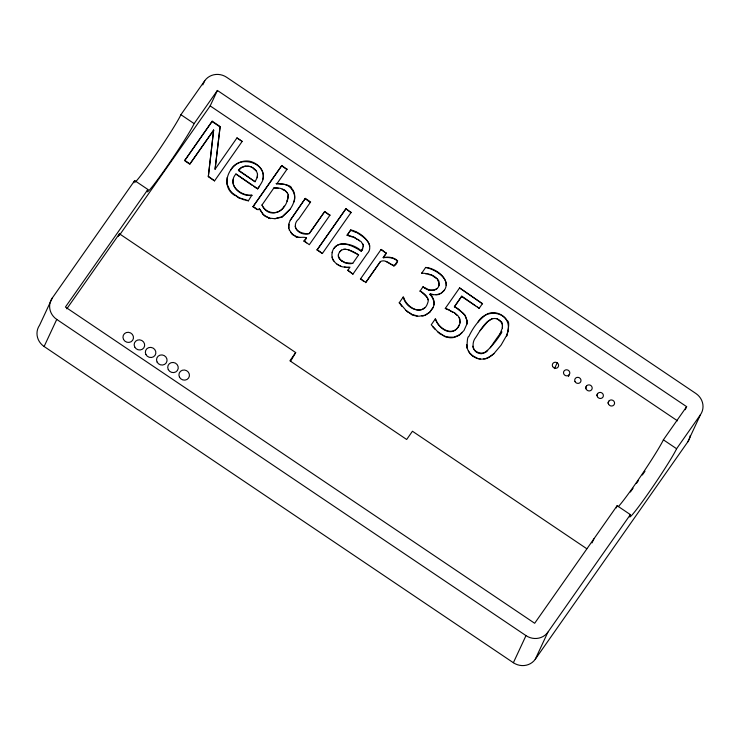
<?xml version="1.0" encoding="UTF-8"?>
<svg xmlns="http://www.w3.org/2000/svg" width="740" height="740" viewBox="0 0 740 740"><rect width="100%" height="100%" fill="white"/><g stroke="black" fill="none" stroke-linecap="round" stroke-linejoin="round"><path stroke-width="1.11" d="M466.949 321.142L466.875 324.083L467.097 320.827L465.173 315.305L458.421 308.941L454.48 306.591L463.36 313.418L465.016 315.629L467.097 320.827M424.686 307.692C417.804 314.186 406.066 305.796 403.596 297.323L403.198 297.055L403.448 297.637C406.491 309.625 423.595 315.268 427.387 303.798C430.412 298.164 424.409 293.493 420.089 290.931C422.54 293.022 427.646 296.999 428.201 299.829M293.762 202.242C296.981 195.758 291.865 184.778 282.995 184.167C263.338 183.021 291.606 182.835 291.551 188.256C297.499 194.555 293.965 204.027 289.969 209.355C274.623 223.776 283.892 215.71 289.969 209.355M352.425 237.031L347.115 235.283L350.788 229.946C362.239 232.48 375.439 245.31 367.17 253.728L352.934 274.133L347.818 270.267L352.934 274.133M459.244 317.414L460.049 322.89L459.993 319.171L458.005 315.767L454.369 312.715L445.286 308.404L449.55 309.949M441.549 292.938L444.25 290.284L441.549 292.938L437.988 294.428L434.075 294.742L430.347 293.854L429.94 294.539C432.928 296.851 434.473 302.457 434.019 304.871C434.852 300.893 432.798 296.999 430.088 294.224M496.762 318.579C498.686 320.161 502.673 322.233 502.46 325.868C501.859 331.973 503.57 322.437 501.036 321.456C489.973 310.883 479.862 331.464 475.57 337.69C471.593 342.454 471.648 352.943 480.982 353.702C491.314 353.877 516.603 308.636 490.25 347.735M208.31 176.675L213.638 130.12L208.31 176.675L214.554 180.884L242.174 141.414L236.976 137.908L215.072 169.229L220.122 126.549L212.214 121.221L184.593 160.691L212.214 121.221M220.122 126.549L215.072 169.229M334.045 248.436C340.002 239.177 353.785 246.226 361.231 251.258L361.379 250.943C352.471 242.554 332.482 239.288 331.918 254.93C331.825 260.323 336.2 264.513 340.964 266.308C342.046 267.556 353.424 266.937 348.124 267.51M257.132 177.628C260.203 167.379 243.525 161.597 238.437 170.533L255.069 181.735L257.132 177.628L257.548 174.307M234.95 195.545C217.431 185.093 231.389 157.842 249.713 161.264C257.705 162.976 265.512 170.737 262.867 179.422C263.403 181.291 253.441 194.694 259.444 186.304M246.346 200.512L248.427 200.66L239.261 197.811L232.573 193.251L229.964 190.402L227.06 184.075L227.162 177.508M466.737 344.627C467.467 356.292 466.329 335.877 468.762 336.644C472.61 328.653 477.254 321.613 485.153 315.351C492.322 309.792 502.885 313.362 507.224 320.725C512.015 321.697 503.163 346.681 508.121 331.15M507.973 331.464C512.071 311.799 486.328 307.239 478.077 321.993M230.797 170.034C238.169 154.642 266.909 161.903 262.867 179.422M252.062 195.591L251.748 195.379C239.547 196.933 226.93 184.019 235.931 173.993L257.705 188.672M248.279 200.975L251.905 195.064C242.812 196.248 230.871 188.126 233.304 179.302M324.61 211.788L329.901 215.349L324.758 211.464L309.218 233.72C297.943 236.282 290.728 225.478 298.747 218.994L310.634 201.955L305.343 198.385L290.228 220.326L289.026 223.323L288.702 228.179L288.877 224.155M439.338 284.049L438.839 285.853L438.95 281.293C435.712 275.4 428.46 273.31 422.124 273.208L421.643 273.3L422.124 273.208M288.267 196.618C284.891 207.672 290.006 195.739 287.462 193.075C284.623 188.635 278.841 187.553 273.939 187.868L261.979 205.017C268.25 218.716 283.642 213.065 287.203 200.845M421.643 273.3L425.676 267.436C436.517 268.213 451.816 280.22 444.102 290.607M362.85 248.649L361.897 250.314L363.433 245.412L361.111 241.638L353.572 237.022L347.264 234.969M467.023 323.759L463.952 330.586L459.438 334.878L453.786 337.227L447.413 337.07L444.083 335.96L437.923 331.955L431.244 324.814L435.286 318.949L435.675 319.208C439.283 329.892 454.184 337.218 459.429 324.721C453.398 338.161 439.153 329.661 435.527 319.532L435.286 318.949M502.377 327.986L499.935 334.045M332.5 251.544L332.177 252.701M433.094 307.562L429.764 312.123L424.612 315.591L429.616 312.447L433.094 307.562L434.019 304.871M459.429 324.721L460.197 322.566M685.221 409.71L686.637 406.667L217.394 90.456L194.13 123.608A42.569 2.322 -56 0 1 165.076 169.294A42.569 2.322 -56 0 1 147.907 189.486L134.689 180.579L52.198 298.146L39.562 325.249A15.966 15.068 25 0 0 44.113 346.505L513.366 662.726A15.966 15.068 25 0 0 535.251 659.275L687.802 441.854L700.438 414.752A15.966 15.068 25 0 0 695.887 393.495L226.634 77.275A15.966 15.068 25 0 0 204.749 80.725L180.912 114.7A42.569 2.322 -56 0 1 158.813 150.285A42.569 2.322 -56 0 1 135.272 182.114M44.113 346.505L56.749 319.412A15.966 15.068 25 0 1 52.198 298.146M118.243 236.384L119.445 233.794L295.686 352.564L290.469 361.444M202.806 84.887L204.749 80.725M119.427 235.265L210.179 105.913L217.394 90.456M214.554 180.884L208.458 176.361M236.976 137.908L242.174 141.414M235.931 173.993L251.878 185.167M241.675 167.471L238.437 170.533M242.424 167.444L245.273 166.121M249.167 166.204L245.125 166.435M235.949 195.887L239.113 198.126L242.48 199.088M251.119 166.861L253.173 168.026M256.354 171.023L255.032 169.497M245.523 199.957L243.349 199.698M255.069 181.735L238.585 170.209M281.82 165.529L252.96 206.765L281.82 165.529L286.963 169.414L281.672 165.853M259.361 208.643L263.375 214.767L259.361 208.643L258.066 209.781L253.108 206.451M261.979 205.017C266.243 214.452 279.868 215.442 284.234 206.072M273.939 187.868L278.518 188.386M270.553 218.615L265.642 216.515L263.523 214.443M268.528 218.05L274.901 218.698L281.542 216.848M287.462 193.075L284.66 190.18M274.901 218.698L280.571 217.486M288.119 194.759L288.119 196.942M290.228 220.326L305.343 198.385M289.34 230.353L288.85 227.855M290.617 231.99L292.004 234.044L289.488 230.029M295.149 226.246C295.38 231.269 304.011 234.682 309.366 233.396L324.758 211.464M292.152 233.729L293.891 235.551L292.633 234.543M310.31 202.519L305.195 198.709M294.807 236.042C297.295 239.446 311.679 234.293 304.001 241.157L306.647 242.942M299.663 237.494L296.647 237.022M304.001 241.157L306.434 237.577M351.204 212.288L322.344 253.524L317.053 249.954L345.913 208.726L351.056 212.602L345.913 208.726M322.344 253.524L317.201 249.639M332.103 257.048L332.611 259.425L333.823 261.035M338.402 254.588C337.403 260.129 346.755 265.105 352.74 263.357L358.613 254.884C353.036 251.267 341.445 244.589 338.402 254.588L338.421 256.956M339.725 251.804L341.464 250.046M347.115 235.283L350.788 229.946M343.545 249.241L345.867 249.214M337.033 264.199L340.964 266.308M339.614 259.185L338.568 256.641M341.963 261.239L339.762 258.861M369.778 246.013C368.936 240.093 360.602 234.867 355.589 231.898M353.572 237.022L357.152 239.251M348.337 249.741L358.613 254.884M344.526 262.598L352.74 263.357M344.414 267.085L346.255 267.492M358.234 239.409L359.52 240.842M363.026 244.107L363.442 246.818M363.886 281.514L360.51 278.823L365.791 282.384L380.425 261.535C388.593 257.594 394.133 272.45 397.657 260.832C393.957 257.141 387.788 256.493 383.19 257.696C388.13 257.159 393.791 257.409 397.51 261.146L393.893 266.298M386.252 253.33L381.118 249.445L386.252 253.33L383.19 257.696M380.425 261.535L365.643 282.699M386.234 261.646L393.763 265.789M401.829 306.397L399.304 302.605L406.047 310.449L412.337 314.611L418.785 316.257L424.76 315.268M425.676 267.436C433.871 269.147 446.701 276.131 446.239 285.474M406.047 310.449L408.156 312.483M409.063 312.743L412.189 314.925L417.564 316.415M427.794 273.809L425.565 273.809M438.986 285.529C437.303 291.958 427.128 291.606 423.151 286.565L419.941 291.255M431.401 274.929L436.249 278.37M428.599 290.034L434.065 290.062L436.822 288.739M437.257 278.758L439.061 283.457M421.902 316.045L423.659 315.851M435.879 294.909L437.988 294.428M435.305 329.513L432.549 326.488M437.923 331.955L439.93 333.907M459.586 287.916L482.424 303.724L459.586 287.916L445.286 308.404M440.8 334.129L444.083 335.96M454.332 306.915L461.788 296.176L479.196 308.33L477.346 307.082M454.369 312.715L457.135 315.471M447.413 337.07C449.374 338.272 454.36 337.958 456.691 336.349M457.459 336.173L459.438 334.878M461.936 332.843L459.29 335.192M467.19 347.754C468.67 354.932 476.671 360.214 483.72 358.965C487.521 358.697 491.832 355.108 493.848 353.702C491.249 356.125 486.578 359.335 483.72 358.965M472.851 346.2C472.971 352.582 484.173 355.7 487.743 350.464M480.121 330.651L487.512 321.798L492.248 318.589M470.363 354.007L468.401 350.88M473.369 356.495L470.511 353.683M476.782 358.336L480.334 358.956M554.482 368.622L557.202 362.804M568.394 376.54L569.301 374.597A3.191 3.015 25 0 0 566.84 369.787A3.191 3.015 25 0 0 563.834 374.07A3.191 3.015 25 0 0 569.301 374.597M585.488 388.065L586.395 386.123M596.68 395.604L597.587 393.661M607.873 403.143L608.779 401.21M513.366 662.726L526.001 635.623A15.966 15.068 25 0 0 547.887 632.182L630.369 514.615A42.569 2.322 -56 0 0 647.537 494.422A42.569 2.322 -56 0 0 676.601 448.727L700.438 414.752M535.251 659.275L547.887 632.182M592 542.91L593.896 538.859M506.678 335.331L501.082 345.118L493.848 353.702M147.907 189.486L65.416 307.054L534.668 623.274L617.151 505.707L630.369 514.615M66.794 308.839L119.445 233.794M213.638 130.12L189.949 163.882L184.741 160.376M213.49 130.434L189.801 164.197L185.463 161.274M276.704 184.038L287.111 169.099M330.049 215.035L309.292 244.727L304.149 240.842M317.053 249.954L345.765 209.041M347.671 270.59L350.011 267.14M361.231 251.258L362.045 249.99M295.686 352.564L289.914 360.796L406.667 439.486L412.448 431.244L586.774 548.719M360.361 279.137L381.118 249.445M383.339 257.372L386.4 253.006M399.156 302.919L403.198 297.055M429.94 294.539L430.347 293.854M454.48 306.591L461.788 296.176M479.196 308.33L482.573 303.409M618.307 506.66A42.569 2.322 -56 0 0 642.07 474.248A42.569 2.322 -56 0 0 663.382 439.819L686.637 406.667M630.406 491.998L633.061 488.224M636.372 483.507L638.361 480.667M642.329 475.006L644.984 471.232M437.83 294.751L440.504 293.632M431.133 294.391L432.993 294.835M428.543 274.411L430.347 274.966M444.768 336.561L446.433 337.116M350.64 230.26L355.44 232.221M425.01 287.814L428.747 289.719M282.171 189.274L284.512 190.504M342.111 260.924L344.674 262.275M265.789 216.191L268.675 217.736M294.039 235.228L296.796 236.708M473.517 356.171L476.93 358.021M450.364 310.828L453.259 312.483M210.179 105.913L677.516 420.838M212.066 121.536L219.965 126.864M461.64 296.5L475.496 305.842M180.912 114.7L194.13 123.608M663.382 439.819L676.601 448.727M423.003 286.889L424.862 288.137M253.774 186.434L256.614 188.349M253.783 207.32L257.085 209.549M56.749 319.412L526.001 635.623M264.125 215.349L265.642 216.515M253.644 168.84L254.884 169.821M690.272 435.462A15.966 15.068 25 0 1 687.802 441.854M616.402 507.88A42.569 2.322 -56 0 1 617.151 505.707M133.931 182.762A42.569 2.322 -56 0 1 134.689 180.579M552.641 366.531A3.191 3.015 25 0 0 558.108 367.059A3.191 3.015 25 0 0 555.648 362.249A3.191 3.015 25 0 0 552.641 366.531M575.026 381.609A3.191 3.015 25 0 0 580.493 382.145A3.191 3.015 25 0 0 578.023 377.335A3.191 3.015 25 0 0 575.026 381.609M586.219 389.157A3.191 3.015 25 0 0 591.686 389.684A3.191 3.015 25 0 0 589.216 384.874A3.191 3.015 25 0 0 586.219 389.157M597.411 396.696A3.191 3.015 25 0 0 602.878 397.223A3.191 3.015 25 0 0 600.408 392.413A3.191 3.015 25 0 0 597.411 396.696M608.595 404.234A3.191 3.015 25 0 0 614.061 404.771A3.191 3.015 25 0 0 611.601 399.952A3.191 3.015 25 0 0 608.595 404.234M179.478 377.15A5.319 5.023 25 0 0 188.589 378.038A5.319 5.023 25 0 0 184.482 370.019A5.319 5.023 25 0 0 179.478 377.15M168.285 369.611A5.319 5.023 25 0 0 177.397 370.49A5.319 5.023 25 0 0 173.29 362.471A5.319 5.023 25 0 0 168.285 369.611M157.093 362.064A5.319 5.023 25 0 0 166.204 362.952A5.319 5.023 25 0 0 162.097 354.932A5.319 5.023 25 0 0 157.093 362.064M145.9 354.525A5.319 5.023 25 0 0 155.012 355.413A5.319 5.023 25 0 0 150.904 347.393A5.319 5.023 25 0 0 145.9 354.525M134.708 346.986A5.319 5.023 25 0 0 143.819 347.874A5.319 5.023 25 0 0 139.712 339.854A5.319 5.023 25 0 0 134.708 346.986M123.515 339.438A5.319 5.023 25 0 0 132.626 340.326A5.319 5.023 25 0 0 128.519 332.306A5.319 5.023 25 0 0 123.515 339.438"/></g></svg>
